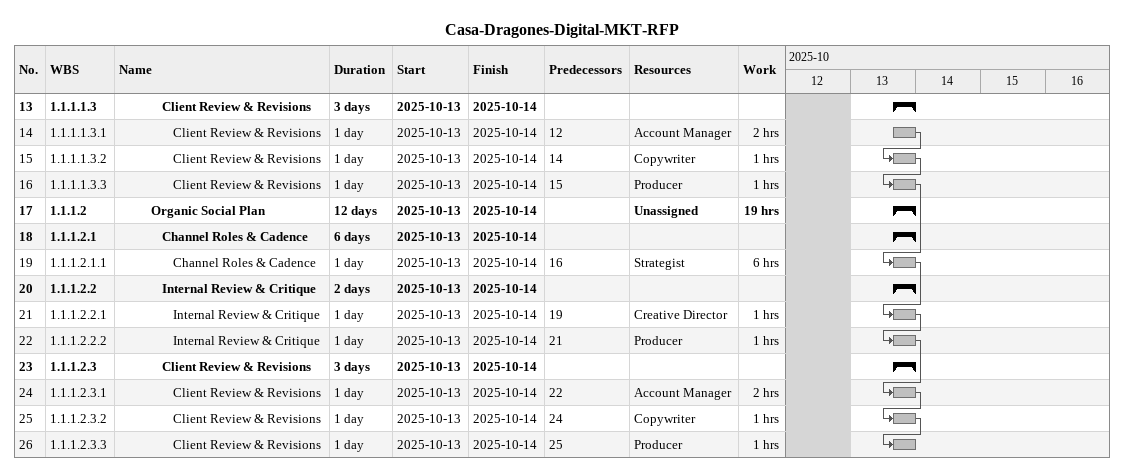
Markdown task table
Casa-Dragones-Digital-MKT-RFP

| ID | WBS | Task | Duration | Start | Finish | Predecessors | Resources | Work (h) |
|---|---|---|---|---|---|---|---|---|
| 13 | 1.1.1.1.3 | **Client Review & Revisions** | 3d | 2025-10-13 | 2025-10-14 |  |  |  |
| 14 | 1.1.1.1.3.1 | Client Review & Revisions | 1d | 2025-10-13 | 2025-10-14 | 12 | Account Manager | 2 |
| 15 | 1.1.1.1.3.2 | Client Review & Revisions | 1d | 2025-10-13 | 2025-10-14 | 14 | Copywriter | 1 |
| 16 | 1.1.1.1.3.3 | Client Review & Revisions | 1d | 2025-10-13 | 2025-10-14 | 15 | Producer | 1 |
| 17 | 1.1.1.2 | **Organic Social Plan** | 12d | 2025-10-13 | 2025-10-14 |  | Unassigned | 19 |
| 18 | 1.1.1.2.1 | **Channel Roles & Cadence** | 6d | 2025-10-13 | 2025-10-14 |  |  |  |
| 19 | 1.1.1.2.1.1 | Channel Roles & Cadence | 1d | 2025-10-13 | 2025-10-14 | 16 | Strategist | 6 |
| 20 | 1.1.1.2.2 | **Internal Review & Critique** | 2d | 2025-10-13 | 2025-10-14 |  |  |  |
| 21 | 1.1.1.2.2.1 | Internal Review & Critique | 1d | 2025-10-13 | 2025-10-14 | 19 | Creative Director | 1 |
| 22 | 1.1.1.2.2.2 | Internal Review & Critique | 1d | 2025-10-13 | 2025-10-14 | 21 | Producer | 1 |
| 23 | 1.1.1.2.3 | **Client Review & Revisions** | 3d | 2025-10-13 | 2025-10-14 |  |  |  |
| 24 | 1.1.1.2.3.1 | Client Review & Revisions | 1d | 2025-10-13 | 2025-10-14 | 22 | Account Manager | 2 |
| 25 | 1.1.1.2.3.2 | Client Review & Revisions | 1d | 2025-10-13 | 2025-10-14 | 24 | Copywriter | 1 |
| 26 | 1.1.1.2.3.3 | Client Review & Revisions | 1d | 2025-10-13 | 2025-10-14 | 25 | Producer | 1 |
